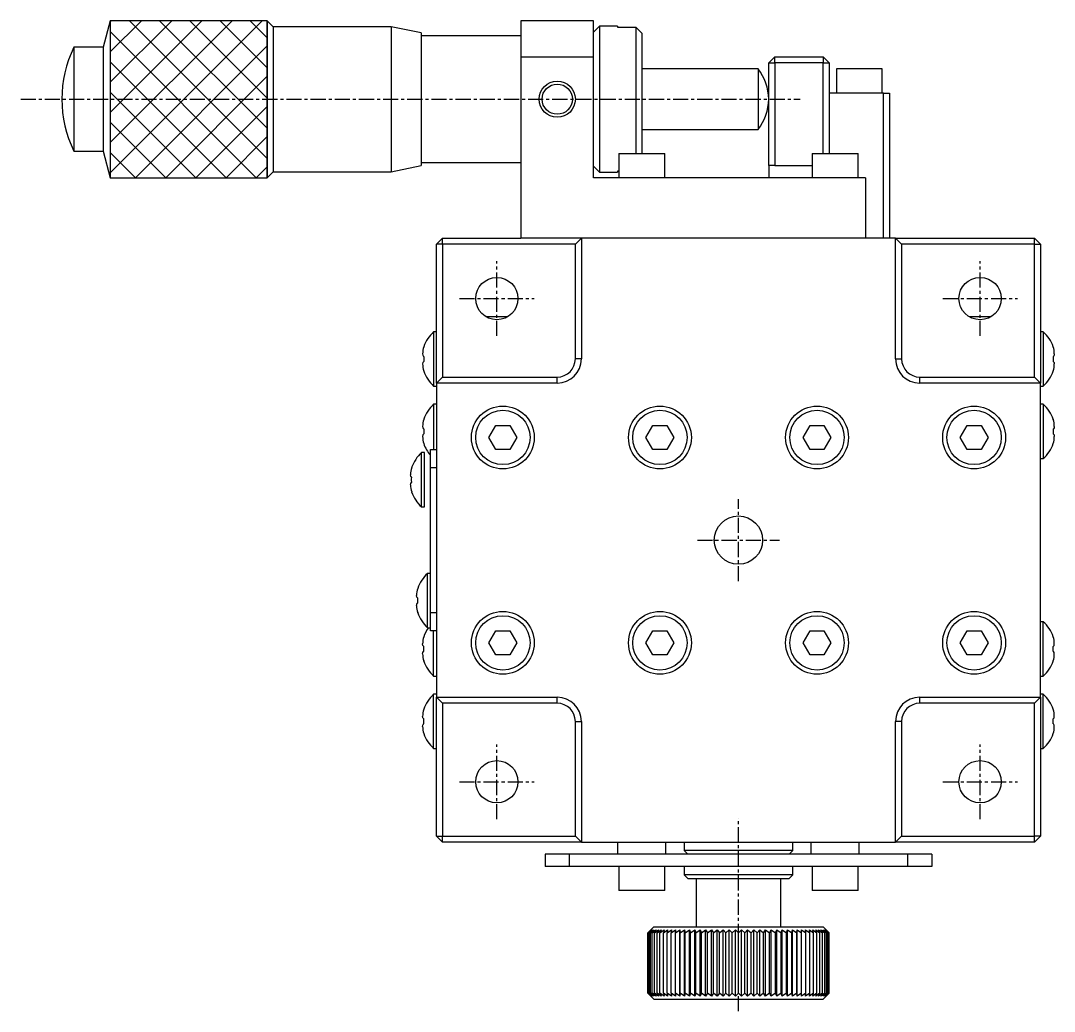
# Model space of a CAD drawing. Extents: x 81 to 407, y 46 to 311.
# Drawn here: x 321.3 to 406.9, y 125.7 to 207.7 of the extents above; entities that cross this region are included whole.
import ezdxf

# ---------------------------------------------------------------- set-up
doc = ezdxf.new("R2010")
doc.units = 0
doc.linetypes.add('CENTER', pattern=[2, 1.25, -0.25, 0.25, -0.25])
doc.layers.get('0').update_dxf_attribs({"linetype": 'CONTINUOUS'})
doc.layers.add('CENTER', color=1, linetype='CENTER')

msp = doc.modelspace()

# ---------------------------------------------------------------- linework, layer by layer
at = {"color": 7, "linetype": 'CONTINUOUS'}
for p, q in [((328.719, 207.692), (328.129, 205.492)), ((328.719, 207.692), (328.719, 194.692)), ((341.719, 207.692), (328.719, 207.692)), ((342.219, 207.192), (341.719, 207.692)), ((341.719, 194.692), (341.719, 207.692)), ((342.219, 207.192), (342.219, 195.192)), ((351.969, 207.192), (342.219, 207.192)), ((351.969, 207.192), (351.969, 195.192)), ((354.469, 206.692), (351.969, 207.192)), ((368.719, 207.692), (362.719, 207.692)), ((362.719, 207.692), (362.719, 204.692)), ((368.719, 204.692), (368.719, 207.692)), ((369.219, 207.242), (368.719, 206.742)), ((369.219, 207.242), (369.219, 195.142)), ((370.719, 207.242), (369.219, 207.242)), ((370.719, 207.242), (370.719, 207.159)), ((370.719, 207.159), (372.219, 207.159)), ((372.219, 207.159), (372.219, 196.692)), ((372.219, 207.159), (372.719, 206.651)), ((354.469, 206.692), (354.469, 195.692)), ((362.719, 206.442), (354.469, 206.442)), ((372.719, 206.651), (372.719, 196.692)), ((325.719, 205.492), (325.719, 196.892)), ((328.129, 205.492), (325.719, 205.492)), ((328.129, 205.492), (328.129, 196.892)), ((362.719, 204.692), (362.719, 189.692)), ((362.719, 204.692), (368.719, 204.692)), ((368.719, 194.692), (368.719, 204.692)), ((383.219, 204.192), (383.719, 204.692)), ((383.719, 204.692), (387.719, 204.692)), ((383.719, 204.192), (383.719, 204.692)), ((387.719, 204.692), (387.719, 204.192)), ((387.719, 204.692), (388.219, 204.192)), ((382.341, 203.692), (372.719, 203.692)), ((382.341, 203.692), (382.341, 198.692)), ((383.219, 195.692), (383.219, 204.192)), ((383.219, 204.192), (383.719, 204.192)), ((387.719, 204.192), (383.719, 204.192)), ((383.719, 204.192), (383.719, 195.692)), ((387.719, 196.692), (387.719, 204.192)), ((387.719, 204.192), (388.219, 204.192)), ((388.219, 204.192), (388.219, 196.692)), ((388.819, 203.692), (388.819, 201.692)), ((392.619, 203.692), (388.819, 203.692)), ((392.619, 201.692), (392.619, 203.692)), ((392.719, 201.692), (388.219, 201.692)), ((392.719, 189.692), (392.719, 201.692)), ((392.719, 201.692), (393.219, 201.692)), ((393.219, 201.692), (393.219, 189.692)), ((372.719, 198.692), (382.341, 198.692)), ((325.719, 196.892), (328.129, 196.892)), ((328.129, 196.892), (328.719, 194.692)), ((354.469, 195.942), (362.719, 195.942)), ((370.819, 196.692), (370.819, 194.692)), ((370.819, 196.692), (374.619, 196.692)), ((374.619, 194.692), (374.619, 196.692)), ((386.819, 196.692), (386.819, 194.692)), ((386.819, 196.692), (390.619, 196.692)), ((390.619, 194.692), (390.619, 196.692)), ((341.719, 194.692), (342.219, 195.192)), ((342.219, 195.192), (351.969, 195.192)), ((351.969, 195.192), (354.469, 195.692)), ((368.719, 195.642), (369.219, 195.142)), ((369.219, 195.142), (370.719, 195.142)), ((370.719, 195.225), (370.719, 195.142)), ((370.819, 195.225), (370.719, 195.225)), ((383.219, 195.692), (383.219, 194.692)), ((383.719, 195.692), (383.219, 195.692)), ((383.719, 195.692), (386.819, 195.692)), ((328.719, 194.692), (341.719, 194.692)), ((391.219, 194.692), (368.719, 194.692)), ((391.219, 194.692), (391.219, 189.692)), ((356.219, 189.692), (355.719, 189.192)), ((355.719, 177.692), (355.719, 189.192)), ((356.219, 189.192), (355.719, 189.192)), ((356.219, 189.692), (362.719, 189.692)), ((356.219, 189.192), (356.219, 189.692)), ((367.219, 189.192), (356.219, 189.192)), ((356.219, 189.192), (356.219, 178.192)), ((391.219, 189.692), (362.719, 189.692)), ((367.219, 189.192), (367.719, 189.692)), ((367.219, 179.692), (367.219, 189.192)), ((367.719, 189.692), (367.719, 179.692)), ((393.719, 189.692), (391.219, 189.692)), ((393.719, 179.692), (393.719, 189.692)), ((393.719, 189.692), (405.219, 189.692)), ((393.719, 189.692), (394.219, 189.192)), ((394.219, 189.192), (394.219, 179.692)), ((405.219, 189.192), (394.219, 189.192)), ((405.719, 189.192), (405.219, 189.692)), ((405.219, 189.192), (405.219, 189.692)), ((405.219, 178.192), (405.219, 189.192)), ((405.219, 189.192), (405.719, 189.192)), ((405.719, 189.192), (405.719, 177.692)), ((359.817, 183.192), (361.62, 183.192)), ((399.817, 183.192), (401.62, 183.192)), ((355.719, 181.942), (355.49, 181.942)), ((355.49, 181.942), (355.49, 177.442)), ((405.947, 181.942), (405.719, 181.942)), ((405.947, 181.942), (405.947, 177.442)), ((354.669, 180.699), (354.674, 180.693)), ((406.768, 180.699), (406.763, 180.693)), ((354.578, 180.11), (354.596, 180)), ((354.596, 180), (354.646, 179.908)), ((354.646, 179.908), (354.674, 179.892)), ((354.674, 179.892), (354.67, 179.755)), ((354.67, 179.755), (354.67, 179.623)), ((406.792, 179.908), (406.763, 179.892)), ((406.763, 179.892), (406.767, 179.755)), ((406.767, 179.755), (406.767, 179.623)), ((406.841, 180), (406.792, 179.908)), ((406.859, 180.11), (406.841, 180)), ((354.603, 179.406), (354.578, 179.278)), ((354.674, 179.492), (354.603, 179.406)), ((354.67, 179.623), (354.674, 179.492)), ((406.767, 179.623), (406.763, 179.492)), ((406.763, 179.492), (406.834, 179.406)), ((406.834, 179.406), (406.859, 179.278)), ((354.674, 178.691), (354.669, 178.685)), ((355.719, 177.692), (356.219, 178.192)), ((356.219, 178.192), (365.719, 178.192)), ((395.719, 178.192), (405.219, 178.192)), ((405.219, 178.192), (405.719, 177.692)), ((406.763, 178.691), (406.768, 178.685)), ((355.49, 177.442), (355.719, 177.442)), ((355.719, 177.692), (355.719, 151.692)), ((365.719, 177.692), (355.719, 177.692)), ((405.719, 177.692), (395.719, 177.692)), ((405.719, 151.692), (405.719, 177.692)), ((405.719, 177.442), (405.947, 177.442)), ((355.719, 175.942), (355.49, 175.942)), ((355.49, 175.942), (355.49, 172.192)), ((405.947, 175.942), (405.719, 175.942)), ((405.947, 175.942), (405.947, 171.442)), ((354.669, 174.699), (354.674, 174.693)), ((406.768, 174.699), (406.763, 174.693)), ((354.578, 174.11), (354.596, 174)), ((354.596, 174), (354.646, 173.908)), ((354.646, 173.908), (354.674, 173.892)), ((354.674, 173.892), (354.67, 173.755)), ((354.67, 173.755), (354.67, 173.623)), ((360.064, 173.192), (360.641, 174.192)), ((360.641, 174.192), (361.796, 174.192)), ((361.796, 174.192), (362.373, 173.192)), ((373.064, 173.192), (373.641, 174.192)), ((373.641, 174.192), (374.796, 174.192)), ((374.796, 174.192), (375.373, 173.192)), ((386.064, 173.192), (386.641, 174.192)), ((386.641, 174.192), (387.796, 174.192)), ((387.796, 174.192), (388.373, 173.192)), ((399.064, 173.192), (399.641, 174.192)), ((399.641, 174.192), (400.796, 174.192)), ((400.796, 174.192), (401.373, 173.192)), ((406.792, 173.908), (406.763, 173.892)), ((406.763, 173.892), (406.767, 173.755)), ((406.767, 173.755), (406.767, 173.623)), ((406.841, 174), (406.792, 173.908)), ((406.859, 174.11), (406.841, 174)), ((354.603, 173.406), (354.578, 173.278)), ((354.674, 173.492), (354.603, 173.406)), ((354.67, 173.623), (354.674, 173.492)), ((360.641, 172.192), (360.064, 173.192)), ((362.373, 173.192), (361.796, 172.192)), ((373.641, 172.192), (373.064, 173.192)), ((375.373, 173.192), (374.796, 172.192)), ((386.641, 172.192), (386.064, 173.192)), ((388.373, 173.192), (387.796, 172.192)), ((399.641, 172.192), (399.064, 173.192)), ((401.373, 173.192), (400.796, 172.192)), ((406.767, 173.623), (406.763, 173.492)), ((406.763, 173.492), (406.834, 173.406)), ((406.834, 173.406), (406.859, 173.278)), ((354.674, 172.691), (354.669, 172.685)), ((355.219, 170.692), (355.219, 172.192)), ((355.219, 172.192), (355.719, 172.192)), ((361.796, 172.192), (360.641, 172.192)), ((374.796, 172.192), (373.641, 172.192)), ((387.796, 172.192), (386.641, 172.192)), ((400.796, 172.192), (399.641, 172.192)), ((406.763, 172.691), (406.768, 172.685)), ((354.49, 167.442), (354.49, 171.942)), ((354.719, 171.942), (354.49, 171.942)), ((354.719, 167.442), (354.719, 171.942)), ((405.719, 171.442), (405.947, 171.442)), ((353.674, 170.693), (353.669, 170.699)), ((355.219, 158.692), (355.219, 170.692)), ((353.603, 169.978), (353.578, 170.106)), ((353.596, 169.384), (353.646, 169.476)), ((353.674, 169.892), (353.603, 169.978)), ((353.646, 169.476), (353.674, 169.492)), ((353.67, 169.761), (353.674, 169.892)), ((353.67, 169.629), (353.67, 169.761)), ((353.674, 169.492), (353.67, 169.629)), ((353.578, 169.274), (353.596, 169.384)), ((353.669, 168.685), (353.674, 168.691)), ((354.49, 167.442), (354.719, 167.442)), ((355.219, 161.942), (354.99, 161.942)), ((354.99, 157.442), (354.99, 161.942)), ((354.103, 159.978), (354.078, 160.106)), ((354.174, 159.892), (354.103, 159.978)), ((354.174, 160.693), (354.169, 160.699)), ((354.078, 159.274), (354.096, 159.384)), ((354.096, 159.384), (354.146, 159.476)), ((354.146, 159.476), (354.174, 159.492)), ((354.17, 159.761), (354.174, 159.892)), ((354.17, 159.629), (354.17, 159.761)), ((354.174, 159.492), (354.17, 159.629)), ((354.169, 158.685), (354.174, 158.691)), ((355.219, 157.192), (355.219, 158.692)), ((354.99, 157.442), (355.219, 157.442)), ((405.947, 157.942), (405.719, 157.942)), ((405.947, 153.442), (405.947, 157.942)), ((354.674, 156.693), (354.669, 156.699)), ((355.719, 157.192), (355.219, 157.192)), ((355.49, 153.442), (355.49, 157.192)), ((360.064, 156.192), (360.641, 157.192)), ((360.641, 157.192), (361.796, 157.192)), ((361.796, 157.192), (362.373, 156.192)), ((373.064, 156.192), (373.641, 157.192)), ((373.641, 157.192), (374.796, 157.192)), ((374.796, 157.192), (375.373, 156.192)), ((386.064, 156.192), (386.641, 157.192)), ((386.641, 157.192), (387.796, 157.192)), ((387.796, 157.192), (388.373, 156.192)), ((399.064, 156.192), (399.641, 157.192)), ((399.641, 157.192), (400.796, 157.192)), ((400.796, 157.192), (401.373, 156.192)), ((406.763, 156.693), (406.768, 156.699)), ((354.603, 155.978), (354.578, 156.106)), ((354.674, 155.892), (354.603, 155.978)), ((354.67, 155.761), (354.674, 155.892)), ((354.67, 155.629), (354.67, 155.761)), ((360.641, 155.192), (360.064, 156.192)), ((362.373, 156.192), (361.796, 155.192)), ((373.641, 155.192), (373.064, 156.192)), ((375.373, 156.192), (374.796, 155.192)), ((386.641, 155.192), (386.064, 156.192)), ((388.373, 156.192), (387.796, 155.192)), ((399.641, 155.192), (399.064, 156.192)), ((401.373, 156.192), (400.796, 155.192)), ((406.763, 155.892), (406.834, 155.978)), ((406.767, 155.761), (406.763, 155.892)), ((406.767, 155.629), (406.767, 155.761)), ((406.834, 155.978), (406.859, 156.106)), ((354.578, 155.274), (354.596, 155.384)), ((354.596, 155.384), (354.646, 155.476)), ((354.646, 155.476), (354.674, 155.492)), ((354.674, 155.492), (354.67, 155.629)), ((361.796, 155.192), (360.641, 155.192)), ((374.796, 155.192), (373.641, 155.192)), ((387.796, 155.192), (386.641, 155.192)), ((400.796, 155.192), (399.641, 155.192)), ((406.763, 155.492), (406.767, 155.629)), ((406.792, 155.476), (406.763, 155.492)), ((406.841, 155.384), (406.792, 155.476)), ((406.859, 155.274), (406.841, 155.384)), ((354.669, 154.685), (354.674, 154.691)), ((406.768, 154.685), (406.763, 154.691)), ((355.49, 153.442), (355.719, 153.442)), ((405.719, 153.442), (405.947, 153.442)), ((355.49, 147.442), (355.49, 151.942)), ((355.719, 151.942), (355.49, 151.942)), ((355.719, 140.192), (355.719, 151.692)), ((355.719, 151.692), (365.719, 151.692)), ((356.219, 151.192), (355.719, 151.692)), ((395.719, 151.692), (405.719, 151.692)), ((405.219, 151.192), (405.719, 151.692)), ((405.947, 151.942), (405.719, 151.942)), ((405.719, 151.692), (405.719, 140.192)), ((405.947, 147.442), (405.947, 151.942)), ((354.674, 150.693), (354.669, 150.699)), ((356.219, 151.192), (356.219, 140.192)), ((365.719, 151.192), (356.219, 151.192)), ((405.219, 151.192), (395.719, 151.192)), ((405.219, 140.192), (405.219, 151.192)), ((406.763, 150.693), (406.768, 150.699)), ((354.603, 149.978), (354.578, 150.106)), ((354.674, 149.892), (354.603, 149.978)), ((354.67, 149.761), (354.674, 149.892)), ((354.67, 149.629), (354.67, 149.761)), ((406.763, 149.892), (406.834, 149.978)), ((406.767, 149.761), (406.763, 149.892)), ((406.767, 149.629), (406.767, 149.761)), ((406.834, 149.978), (406.859, 150.106)), ((354.578, 149.274), (354.596, 149.384)), ((354.596, 149.384), (354.646, 149.476)), ((354.646, 149.476), (354.674, 149.492)), ((354.674, 149.492), (354.67, 149.629)), ((367.219, 140.192), (367.219, 149.692)), ((367.719, 149.692), (367.719, 139.692)), ((393.719, 139.692), (393.719, 149.692)), ((394.219, 149.692), (394.219, 140.192)), ((406.763, 149.492), (406.767, 149.629)), ((406.792, 149.476), (406.763, 149.492)), ((406.841, 149.384), (406.792, 149.476)), ((406.859, 149.274), (406.841, 149.384)), ((354.669, 148.685), (354.674, 148.691)), ((406.768, 148.685), (406.763, 148.691)), ((355.49, 147.442), (355.719, 147.442)), ((405.719, 147.442), (405.947, 147.442)), ((355.719, 140.192), (356.219, 139.692)), ((355.719, 140.192), (356.219, 140.192)), ((356.219, 140.192), (367.219, 140.192)), ((356.219, 139.692), (356.219, 140.192)), ((367.719, 139.692), (356.219, 139.692)), ((367.719, 139.692), (367.219, 140.192)), ((367.719, 139.692), (371.847, 139.692)), ((370.719, 139.692), (370.719, 138.692)), ((371.847, 139.692), (373.59, 139.692)), ((373.59, 139.692), (387.847, 139.692)), ((374.719, 138.692), (374.719, 139.692)), ((376.219, 139.692), (376.219, 138.992)), ((385.219, 138.992), (385.219, 139.692)), ((386.719, 139.692), (386.719, 138.692)), ((387.847, 139.692), (389.59, 139.692)), ((389.59, 139.692), (393.719, 139.692)), ((390.719, 138.692), (390.719, 139.692)), ((393.719, 139.692), (394.219, 140.192)), ((405.219, 139.692), (393.719, 139.692)), ((394.219, 140.192), (405.219, 140.192)), ((405.219, 139.692), (405.719, 140.192)), ((405.719, 140.192), (405.219, 140.192)), ((405.219, 139.692), (405.219, 140.192)), ((366.719, 138.692), (364.719, 138.692)), ((364.719, 138.692), (364.719, 137.692)), ((372.719, 138.692), (366.719, 138.692)), ((388.719, 138.692), (372.719, 138.692)), ((385.219, 138.992), (376.219, 138.992)), ((376.219, 138.992), (376.519, 138.692)), ((384.919, 138.692), (385.219, 138.992)), ((394.719, 138.692), (388.719, 138.692)), ((396.719, 138.692), (394.719, 138.692)), ((396.719, 138.692), (396.719, 137.692)), ((366.719, 137.692), (364.719, 137.692)), ((394.719, 137.692), (366.719, 137.692)), ((370.819, 137.692), (370.819, 135.692)), ((374.619, 135.692), (374.619, 137.692)), ((376.219, 137.692), (376.219, 136.992)), ((385.219, 136.992), (376.219, 136.992)), ((376.219, 136.992), (376.519, 136.692)), ((384.919, 136.692), (385.219, 136.992)), ((385.219, 136.992), (385.219, 137.692)), ((386.819, 137.692), (386.819, 135.692)), ((390.619, 135.692), (390.619, 137.692)), ((396.719, 137.692), (394.719, 137.692)), ((376.519, 136.692), (384.919, 136.692)), ((377.219, 136.692), (377.219, 132.692)), ((384.219, 132.692), (384.219, 136.692)), ((374.619, 135.692), (370.819, 135.692)), ((390.619, 135.692), (386.819, 135.692)), ((373.719, 132.692), (373.467, 132.441)), ((373.719, 132.692), (387.719, 132.692)), ((387.97, 132.441), (387.719, 132.692)), ((373.467, 132.441), (373.223, 132.192)), ((373.223, 132.192), (373.485, 132.441)), ((373.223, 127.192), (373.223, 132.192)), ((373.485, 132.441), (373.26, 132.192)), ((373.26, 132.192), (373.538, 132.441)), ((373.26, 127.192), (373.26, 132.192)), ((373.538, 132.441), (373.333, 132.192)), ((373.333, 132.192), (373.626, 132.441)), ((373.333, 127.192), (373.333, 132.192)), ((373.626, 132.441), (373.441, 132.192)), ((373.441, 132.192), (373.748, 132.441)), ((373.441, 127.192), (373.441, 132.192)), ((373.748, 132.441), (373.586, 132.192)), ((373.586, 132.192), (373.905, 132.441)), ((373.586, 127.192), (373.586, 132.192)), ((373.905, 132.441), (373.765, 132.192)), ((373.765, 132.192), (374.094, 132.441)), ((373.765, 127.192), (373.765, 132.192)), ((374.094, 132.441), (373.978, 132.192)), ((373.978, 132.192), (374.316, 132.441)), ((373.978, 127.192), (373.978, 132.192)), ((374.316, 132.441), (374.223, 132.192)), ((374.223, 132.192), (374.569, 132.441)), ((374.223, 127.192), (374.223, 132.192)), ((374.569, 132.441), (374.501, 132.192)), ((374.501, 132.192), (374.852, 132.441)), ((374.501, 127.192), (374.501, 132.192)), ((374.809, 132.192), (375.164, 132.441)), ((374.852, 132.441), (374.809, 132.192)), ((374.809, 127.192), (374.809, 132.192)), ((375.164, 132.441), (375.145, 132.192)), ((375.145, 132.192), (375.502, 132.441)), ((375.145, 127.192), (375.145, 132.192)), ((375.502, 126.943), (375.502, 132.441)), ((375.502, 132.441), (375.509, 132.192)), ((375.509, 132.192), (375.867, 132.441)), ((375.509, 127.192), (375.509, 132.192)), ((375.867, 126.943), (375.867, 132.441)), ((375.867, 132.441), (375.898, 132.192)), ((375.898, 132.192), (376.254, 132.441)), ((375.898, 127.192), (375.898, 132.192)), ((376.254, 126.943), (376.254, 132.441)), ((376.254, 132.441), (376.31, 132.192)), ((376.31, 132.192), (376.664, 132.441)), ((376.31, 127.192), (376.31, 132.192)), ((376.664, 126.943), (376.664, 132.441)), ((376.664, 132.441), (376.744, 132.192)), ((376.744, 132.192), (377.093, 132.441)), ((376.744, 127.192), (376.744, 132.192)), ((377.093, 126.943), (377.093, 132.441)), ((377.093, 132.441), (377.198, 132.192)), ((377.198, 132.192), (377.54, 132.441)), ((377.198, 127.192), (377.198, 132.192)), ((377.54, 126.943), (377.54, 132.441)), ((377.54, 132.441), (377.668, 132.192)), ((377.668, 132.192), (378.002, 132.441)), ((377.668, 127.192), (377.668, 132.192)), ((378.002, 126.943), (378.002, 132.441)), ((378.002, 132.441), (378.153, 132.192)), ((378.153, 132.192), (378.478, 132.441)), ((378.153, 127.192), (378.153, 132.192)), ((378.478, 126.943), (378.478, 132.441)), ((378.478, 132.441), (378.651, 132.192)), ((378.651, 132.192), (378.964, 132.441)), ((378.651, 127.192), (378.651, 132.192)), ((378.964, 126.943), (378.964, 132.441)), ((378.964, 132.441), (379.159, 132.192)), ((379.159, 132.192), (379.459, 132.441)), ((379.159, 127.192), (379.159, 132.192)), ((379.459, 126.943), (379.459, 132.441)), ((379.459, 132.441), (379.675, 132.192)), ((379.675, 132.192), (379.961, 132.441)), ((379.675, 127.192), (379.675, 132.192)), ((379.961, 126.943), (379.961, 132.441)), ((379.961, 132.441), (380.195, 132.192)), ((380.195, 132.192), (380.466, 132.441)), ((380.195, 127.192), (380.195, 132.192)), ((380.466, 126.943), (380.466, 132.441)), ((380.466, 132.441), (380.719, 132.192)), ((380.719, 132.192), (380.972, 132.441)), ((380.719, 127.192), (380.719, 132.192)), ((380.972, 126.943), (380.972, 132.441)), ((380.972, 132.441), (381.242, 132.192)), ((381.242, 132.192), (381.477, 132.441)), ((381.242, 127.192), (381.242, 132.192)), ((381.477, 126.943), (381.477, 132.441)), ((381.477, 132.441), (381.762, 132.192)), ((381.762, 132.192), (381.978, 132.441)), ((381.762, 127.192), (381.762, 132.192)), ((381.978, 126.943), (381.978, 132.441)), ((381.978, 132.441), (382.278, 132.192)), ((382.278, 132.192), (382.473, 132.441)), ((382.278, 127.192), (382.278, 132.192)), ((382.473, 126.943), (382.473, 132.441)), ((382.473, 132.441), (382.786, 132.192)), ((382.786, 132.192), (382.959, 132.441)), ((382.786, 127.192), (382.786, 132.192)), ((382.959, 126.943), (382.959, 132.441)), ((382.959, 132.441), (383.284, 132.192)), ((383.284, 132.192), (383.435, 132.441)), ((383.284, 127.192), (383.284, 132.192)), ((383.435, 126.943), (383.435, 132.441)), ((383.435, 132.441), (383.769, 132.192)), ((383.769, 132.192), (383.897, 132.441)), ((383.769, 127.192), (383.769, 132.192)), ((383.897, 126.943), (383.897, 132.441)), ((383.897, 132.441), (384.24, 132.192)), ((384.24, 132.192), (384.344, 132.441)), ((384.24, 127.192), (384.24, 132.192)), ((384.344, 126.943), (384.344, 132.441)), ((384.344, 132.441), (384.693, 132.192)), ((384.693, 132.192), (384.774, 132.441)), ((384.693, 127.192), (384.693, 132.192)), ((384.774, 126.943), (384.774, 132.441)), ((384.774, 132.441), (385.127, 132.192)), ((385.127, 132.192), (385.183, 132.441)), ((385.127, 127.192), (385.127, 132.192)), ((385.183, 126.943), (385.183, 132.441)), ((385.183, 132.441), (385.54, 132.192)), ((385.54, 132.192), (385.571, 132.441)), ((385.54, 127.192), (385.54, 132.192)), ((385.571, 126.943), (385.571, 132.441)), ((385.571, 132.441), (385.929, 132.192)), ((385.929, 132.192), (385.935, 132.441)), ((385.929, 127.192), (385.929, 132.192)), ((385.935, 126.943), (385.935, 132.441)), ((385.935, 132.441), (386.292, 132.192)), ((386.292, 132.192), (386.273, 132.441)), ((386.273, 132.441), (386.629, 132.192)), ((386.292, 127.192), (386.292, 132.192)), ((386.629, 132.192), (386.585, 132.441)), ((386.585, 132.441), (386.936, 132.192)), ((386.629, 127.192), (386.629, 132.192)), ((386.936, 132.192), (386.868, 132.441)), ((386.868, 132.441), (387.214, 132.192)), ((386.936, 127.192), (386.936, 132.192)), ((387.214, 132.192), (387.121, 132.441)), ((387.121, 132.441), (387.46, 132.192)), ((387.214, 127.192), (387.214, 132.192)), ((387.46, 132.192), (387.343, 132.441)), ((387.343, 132.441), (387.672, 132.192)), ((387.46, 127.192), (387.46, 132.192)), ((387.672, 132.192), (387.533, 132.441)), ((387.533, 132.441), (387.852, 132.192)), ((387.672, 127.192), (387.672, 132.192)), ((387.852, 132.192), (387.689, 132.441)), ((387.689, 132.441), (387.996, 132.192)), ((387.996, 132.192), (387.811, 132.441)), ((387.811, 132.441), (388.105, 132.192)), ((387.852, 127.192), (387.852, 132.192)), ((388.105, 132.192), (387.899, 132.441)), ((387.899, 132.441), (388.178, 132.192)), ((388.178, 132.192), (387.952, 132.441)), ((387.952, 132.441), (388.214, 132.192)), ((388.214, 132.192), (387.97, 132.441)), ((387.996, 127.192), (387.996, 132.192)), ((388.105, 127.192), (388.105, 132.192)), ((388.178, 127.192), (388.178, 132.192)), ((388.214, 127.192), (388.214, 132.192)), ((373.485, 126.943), (373.223, 127.192)), ((373.223, 127.192), (373.467, 126.943)), ((373.538, 126.943), (373.26, 127.192)), ((373.26, 127.192), (373.485, 126.943)), ((373.626, 126.943), (373.333, 127.192)), ((373.333, 127.192), (373.538, 126.943)), ((373.748, 126.943), (373.441, 127.192)), ((373.441, 127.192), (373.626, 126.943)), ((373.467, 126.943), (373.719, 126.692)), ((373.905, 126.943), (373.586, 127.192)), ((373.586, 127.192), (373.748, 126.943)), ((373.719, 126.692), (387.719, 126.692)), ((374.094, 126.943), (373.765, 127.192)), ((373.765, 127.192), (373.905, 126.943)), ((374.316, 126.943), (373.978, 127.192)), ((373.978, 127.192), (374.094, 126.943)), ((374.569, 126.943), (374.223, 127.192)), ((374.223, 127.192), (374.316, 126.943)), ((374.852, 126.943), (374.501, 127.192)), ((374.501, 127.192), (374.569, 126.943)), ((375.164, 126.943), (374.809, 127.192)), ((374.809, 127.192), (374.852, 126.943)), ((375.502, 126.943), (375.145, 127.192)), ((375.145, 127.192), (375.164, 126.943)), ((375.509, 127.192), (375.502, 126.943)), ((375.867, 126.943), (375.509, 127.192)), ((375.898, 127.192), (375.867, 126.943)), ((376.254, 126.943), (375.898, 127.192)), ((376.31, 127.192), (376.254, 126.943)), ((376.664, 126.943), (376.31, 127.192)), ((376.744, 127.192), (376.664, 126.943)), ((377.093, 126.943), (376.744, 127.192)), ((377.198, 127.192), (377.093, 126.943)), ((377.54, 126.943), (377.198, 127.192)), ((377.668, 127.192), (377.54, 126.943)), ((378.002, 126.943), (377.668, 127.192)), ((378.153, 127.192), (378.002, 126.943)), ((378.478, 126.943), (378.153, 127.192)), ((378.651, 127.192), (378.478, 126.943)), ((378.964, 126.943), (378.651, 127.192)), ((379.159, 127.192), (378.964, 126.943)), ((379.459, 126.943), (379.159, 127.192)), ((379.675, 127.192), (379.459, 126.943)), ((379.961, 126.943), (379.675, 127.192)), ((380.195, 127.192), (379.961, 126.943)), ((380.466, 126.943), (380.195, 127.192)), ((380.719, 127.192), (380.466, 126.943)), ((380.972, 126.943), (380.719, 127.192)), ((381.242, 127.192), (380.972, 126.943)), ((381.477, 126.943), (381.242, 127.192)), ((381.762, 127.192), (381.477, 126.943)), ((381.978, 126.943), (381.762, 127.192)), ((382.278, 127.192), (381.978, 126.943)), ((382.473, 126.943), (382.278, 127.192)), ((382.786, 127.192), (382.473, 126.943)), ((382.959, 126.943), (382.786, 127.192)), ((383.284, 127.192), (382.959, 126.943)), ((383.435, 126.943), (383.284, 127.192)), ((383.769, 127.192), (383.435, 126.943)), ((383.897, 126.943), (383.769, 127.192)), ((384.24, 127.192), (383.897, 126.943)), ((384.344, 126.943), (384.24, 127.192)), ((384.693, 127.192), (384.344, 126.943)), ((384.774, 126.943), (384.693, 127.192)), ((385.127, 127.192), (384.774, 126.943)), ((385.183, 126.943), (385.127, 127.192)), ((385.54, 127.192), (385.183, 126.943)), ((385.571, 126.943), (385.54, 127.192)), ((385.929, 127.192), (385.571, 126.943)), ((385.935, 126.943), (385.929, 127.192)), ((386.292, 127.192), (385.935, 126.943)), ((386.629, 127.192), (386.273, 126.943)), ((386.273, 126.943), (386.292, 127.192)), ((386.936, 127.192), (386.585, 126.943)), ((386.585, 126.943), (386.629, 127.192)), ((387.214, 127.192), (386.868, 126.943)), ((386.868, 126.943), (386.936, 127.192)), ((387.46, 127.192), (387.121, 126.943)), ((387.121, 126.943), (387.214, 127.192)), ((387.672, 127.192), (387.343, 126.943)), ((387.343, 126.943), (387.46, 127.192)), ((387.852, 127.192), (387.533, 126.943)), ((387.533, 126.943), (387.672, 127.192)), ((387.996, 127.192), (387.689, 126.943)), ((387.689, 126.943), (387.852, 127.192)), ((387.719, 126.692), (387.97, 126.943)), ((388.105, 127.192), (387.811, 126.943)), ((387.811, 126.943), (387.996, 127.192)), ((388.178, 127.192), (387.899, 126.943)), ((387.899, 126.943), (388.105, 127.192)), ((388.214, 127.192), (387.952, 126.943)), ((387.952, 126.943), (388.178, 127.192)), ((387.97, 126.943), (388.214, 127.192))]:
    msp.add_line(p, q, dxfattribs=at)
at = {"color": 3, "linetype": 'CONTINUOUS'}
for p, q in [((341.719, 207.692), (328.719, 207.692)), ((328.719, 207.692), (328.719, 194.692)), ((328.719, 207.6), (328.811, 207.692)), ((328.719, 205.1), (331.311, 207.692)), ((328.719, 202.6), (333.811, 207.692)), ((328.719, 200.1), (336.311, 207.692)), ((328.719, 197.6), (338.811, 207.692)), ((328.719, 195.1), (341.311, 207.692)), ((330.311, 207.692), (341.719, 196.284)), ((332.811, 207.692), (341.719, 198.784)), ((335.311, 207.692), (341.719, 201.284)), ((337.811, 207.692), (341.719, 203.784)), ((340.311, 207.692), (341.719, 206.284)), ((341.719, 207.692), (341.719, 194.692)), ((328.719, 206.784), (340.811, 194.692)), ((330.811, 194.692), (341.719, 205.6)), ((328.719, 204.284), (338.311, 194.692)), ((333.311, 194.692), (341.719, 203.1)), ((328.719, 201.784), (335.811, 194.692)), ((335.811, 194.692), (341.719, 200.6)), ((328.719, 199.284), (333.311, 194.692)), ((338.311, 194.692), (341.719, 198.1)), ((328.719, 196.784), (330.811, 194.692)), ((340.811, 194.692), (341.719, 195.6)), ((328.719, 194.692), (341.719, 194.692)), ((367.719, 179.692), (367.219, 179.692)), ((393.719, 179.692), (394.219, 179.692)), ((365.719, 177.692), (365.719, 178.192)), ((395.719, 177.692), (395.719, 178.192)), ((355.719, 170.692), (355.219, 170.692)), ((378.719, 164.683), (378.873, 164.692)), ((355.219, 158.692), (355.719, 158.692)), ((365.719, 151.192), (365.719, 151.692)), ((395.719, 151.192), (395.719, 151.692)), ((367.219, 149.692), (367.719, 149.692)), ((394.219, 149.692), (393.719, 149.692)), ((366.719, 138.692), (366.719, 137.692)), ((394.719, 138.692), (394.719, 137.692))]:
    msp.add_line(p, q, dxfattribs=at)
msp.add_circle((365.719, 201.192), 1.5, dxfattribs=at)
at = {"color": 7, "linetype": 'CONTINUOUS'}
for centre, radius in [((365.719, 201.192), 1.25), ((360.719, 184.692), 1.75), ((400.719, 184.692), 1.75), ((361.219, 173.192), 2.6), ((361.219, 173.192), 2.25), ((374.219, 173.192), 2.6), ((374.219, 173.192), 2.25), ((387.219, 173.192), 2.6), ((387.219, 173.192), 2.25), ((400.219, 173.192), 2.6), ((400.219, 173.192), 2.25), ((380.719, 164.692), 2), ((361.219, 156.192), 2.6), ((361.219, 156.192), 2.25), ((374.219, 156.192), 2.6), ((374.219, 156.192), 2.25), ((387.219, 156.192), 2.6), ((387.219, 156.192), 2.25), ((400.219, 156.192), 2.6), ((400.219, 156.192), 2.25), ((360.719, 144.692), 1.75), ((400.719, 144.692), 1.75)]:
    msp.add_circle(centre, radius, dxfattribs=at)
for centre, radius, start, end in [((334.464, 201.192), 9.745, 153.81621, 206.18379), ((379.219, 201.192), 4, 0, 38.68219), ((379.219, 201.192), 4, 321.31781, 0), ((357.547, 179.692), 3.049, 132.43594, 160.72042), ((403.89, 179.692), 3.049, 19.27958, 47.56406), ((356.191, 180.143), 1.613, 160.07164, 181.1707), ((405.246, 180.143), 1.613, 358.8293, 19.92836), ((365.719, 179.692), 2, 270, 0), ((365.719, 179.692), 1.5, 270, 0), ((395.719, 179.692), 2, 180, 270), ((395.719, 179.692), 1.5, 180, 270), ((356.153, 179.234), 1.575, 178.39928, 200.16536), ((405.284, 179.234), 1.575, 339.83464, 1.60072), ((357.547, 179.692), 3.049, 199.27958, 227.56406), ((403.89, 179.692), 3.049, 312.43594, 340.72042), ((357.547, 173.692), 3.049, 132.43594, 160.72042), ((403.89, 173.692), 3.049, 19.27958, 47.56406), ((356.191, 174.143), 1.613, 160.07164, 181.1707), ((405.246, 174.143), 1.613, 358.8293, 19.92836), ((356.153, 173.234), 1.575, 178.39928, 200.16536), ((405.284, 173.234), 1.575, 339.83464, 1.60072), ((357.547, 173.692), 3.049, 199.27958, 220.20666), ((403.89, 173.692), 3.049, 312.43594, 340.72042), ((356.547, 169.692), 3.049, 132.43594, 160.72042), ((355.153, 170.15), 1.575, 159.83464, 181.60072), ((355.191, 169.241), 1.613, 178.8293, 199.92836), ((356.547, 169.692), 3.049, 199.27958, 227.56406), ((357.047, 159.692), 3.049, 132.43594, 160.72042), ((355.653, 160.15), 1.575, 159.83464, 181.60072), ((355.691, 159.241), 1.613, 178.8293, 199.92836), ((357.047, 159.692), 3.049, 199.27958, 227.56406), ((357.547, 155.692), 3.049, 144.96719, 160.72042), ((403.89, 155.692), 3.049, 19.27958, 47.56406), ((356.153, 156.15), 1.575, 159.83464, 181.60072), ((405.284, 156.15), 1.575, 358.39928, 20.16536), ((356.191, 155.241), 1.613, 178.8293, 199.92836), ((405.246, 155.241), 1.613, 340.07164, 1.1707), ((357.547, 155.692), 3.049, 199.27958, 227.56406), ((403.89, 155.692), 3.049, 312.43594, 340.72042), ((357.547, 149.692), 3.049, 132.43594, 160.72042), ((365.719, 149.692), 2, 0, 90), ((395.719, 149.692), 2, 90, 180), ((403.89, 149.692), 3.049, 19.27958, 47.56406), ((356.153, 150.15), 1.575, 159.83464, 181.60072), ((365.719, 149.692), 1.5, 0, 90), ((395.719, 149.692), 1.5, 90, 180), ((405.284, 150.15), 1.575, 358.39928, 20.16536), ((356.191, 149.241), 1.613, 178.8293, 199.92836), ((405.246, 149.241), 1.613, 340.07164, 1.1707), ((357.547, 149.692), 3.049, 199.27958, 227.56406), ((403.89, 149.692), 3.049, 312.43594, 340.72042)]:
    msp.add_arc(centre, radius, start, end, dxfattribs=at)
at = {"layer": 'CENTER', "color": 1, "linetype": 'CENTER'}
for p, q in [((321.311, 201.192), (385.811, 201.192)), ((360.719, 181.592), (360.719, 187.792)), ((400.719, 181.592), (400.719, 187.792)), ((357.619, 184.692), (363.819, 184.692)), ((397.619, 184.692), (403.819, 184.692)), ((380.719, 161.292), (380.719, 168.092)), ((377.319, 164.692), (384.119, 164.692)), ((360.719, 141.592), (360.719, 147.792)), ((400.719, 141.592), (400.719, 147.792)), ((357.619, 144.692), (363.819, 144.692)), ((397.619, 144.692), (403.819, 144.692)), ((380.719, 125.692), (380.719, 141.692))]:
    msp.add_line(p, q, dxfattribs=at)

doc.saveas('drawing.dxf')
